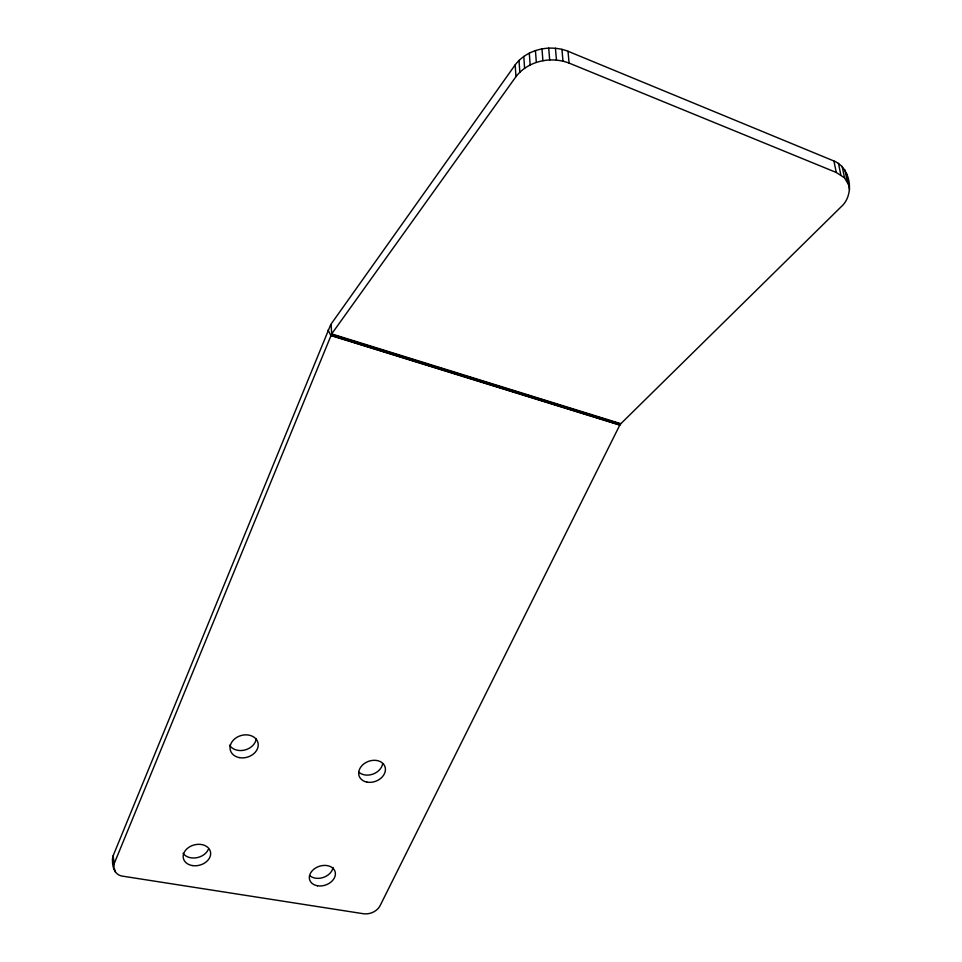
<?xml version="1.0" encoding="UTF-8"?>
<svg xmlns="http://www.w3.org/2000/svg" width="962" height="962" viewBox="0 0 962 962"><rect width="100%" height="100%" fill="white"/><g stroke="black" fill="none" stroke-linecap="round" stroke-linejoin="round"><path stroke-width="1.44" d="M113.793 869.203L114.177 863.66L331.686 333.922L331.06 324.122L515.187 64.863C527.08 49.122 549.987 44.192 568.001 51.263L833.934 161.003C850.829 167.857 854.893 194.577 841.329 206.602L620.141 424.386L379.978 905.903C376.827 911.603 369.913 914.561 363.564 913.756L123.1 876.238C113.263 875.36 111.291 863.648 113.131 855.795L330.724 324.603M848.941 185.269L844.516 177.826L836.255 172.463L569.071 63.083C550.961 56.049 527.982 60.919 515.969 76.659L331.686 333.922L620.779 423.677M331.385 334.355L620.406 424.05M331.265 334.535L620.262 424.218M331.156 334.74L620.141 424.386M331.036 334.98L620.009 424.603M330.904 335.269L619.853 424.867M619.744 425.096L330.808 335.522L328.066 330.11M849.53 189.49L846.572 173.857M844.889 169.901L847.257 181.337M842.171 166.378L844.516 177.826M838.479 163.372L840.812 174.831M833.934 161.003L836.255 172.463M113.131 855.795L114.177 863.66M114.658 869.083L115.007 871.704M112.47 858.585L112.758 861.327M568.001 51.263L569.071 63.083M561.94 49.315L562.974 61.135M555.447 48.244L556.445 60.065M548.725 48.1L549.687 59.933M541.979 48.894L542.905 60.714M535.437 50.577L536.327 62.41M529.304 53.126L530.158 64.947M523.773 56.421L524.603 68.242M519.023 60.378L519.817 72.186M515.187 64.863L515.969 76.659M208.261 849.518A13.853 10.45 -14.4 0 1 196.128 857.827A13.853 10.45 -14.4 0 1 183.081 853.27M256.217 738.732A14.226 11.231 -15.9 0 1 244.649 750.059A14.226 11.231 -15.9 0 1 229.557 745.201M382.66 763.732A13.66 10.57 -20.8 0 1 372.931 774.109A13.66 10.57 -20.8 0 1 358.958 772.245M333.044 867.483A13.288 9.873 -18.6 0 1 323.713 877.32A13.288 9.873 -18.6 0 1 310.017 875.853M192.28 865.559A13.937 10.486 -14.4 0 0 210.437 851.683A13.937 10.486 -14.4 0 0 188.011 847.907A13.937 10.486 -14.4 0 0 192.28 865.559M239.189 757.587A14.31 11.267 -16 0 0 258.044 743.049A14.31 11.267 -16 0 0 235.161 738.479A14.31 11.267 -16 0 0 239.189 757.587M366.871 782.094A13.745 10.594 -20.8 0 0 385.329 768.085A13.745 10.594 -20.8 0 0 363.961 763.816A13.745 10.594 -20.8 0 0 366.871 782.094M317.496 885.786A13.372 9.897 -18.6 0 0 335.281 872.414A13.372 9.897 -18.6 0 0 314.297 868.878A13.372 9.897 -18.6 0 0 317.496 885.786"/></g></svg>
